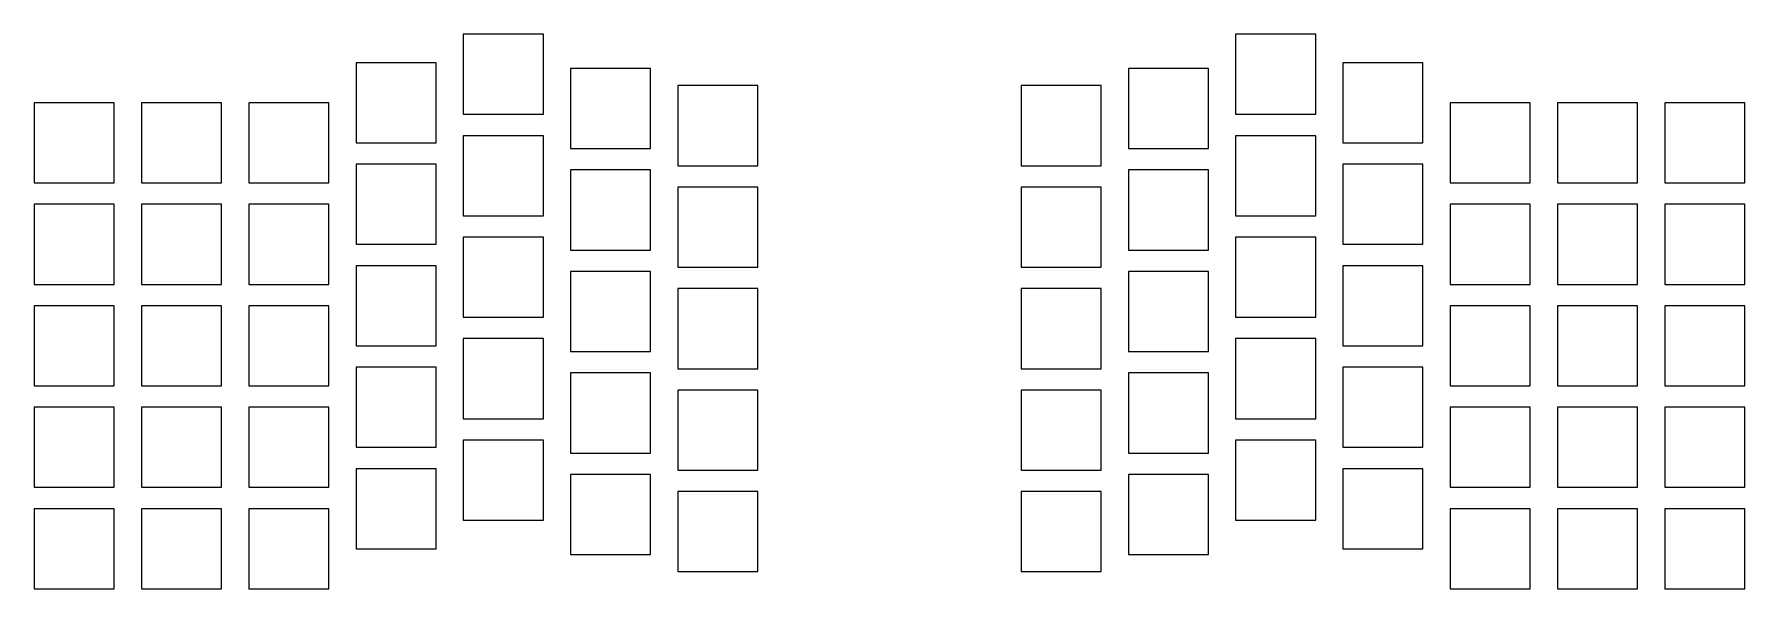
# Model space of a CAD drawing. Header units: millimetres. Extents: x 93 to 392, y -157 to -60.
import ezdxf

# ---------------------------------------------------------------- set-up
doc = ezdxf.new("R2010")
doc.units = ezdxf.units.MM

msp = doc.modelspace()

# ---------------------------------------------------------------- linework, layer by layer
for p, q in [((182, -60), (168, -60)), ((168, -60), (168, -74)), ((182, -74), (182, -60)), ((317, -60), (303, -60)), ((303, -60), (303, -74)), ((317, -74), (317, -60)), ((163.25, -65), (149.25, -65)), ((149.25, -65), (149.25, -79)), ((163.25, -79), (163.25, -65)), ((335.75, -65), (321.75, -65)), ((321.75, -65), (321.75, -79)), ((335.75, -79), (335.75, -65)), ((200.75, -66), (186.75, -66)), ((186.75, -66), (186.75, -80)), ((200.75, -80), (200.75, -66)), ((298.25, -66), (284.25, -66)), ((284.25, -66), (284.25, -80)), ((298.25, -80), (298.25, -66)), ((219.5, -69), (205.5, -69)), ((205.5, -69), (205.5, -83)), ((219.5, -83), (219.5, -69)), ((279.5, -69), (265.5, -69)), ((265.5, -69), (265.5, -83)), ((279.5, -83), (279.5, -69)), ((107, -72), (93, -72)), ((93, -72), (93, -86)), ((107, -86), (107, -72)), ((125.75, -72), (111.75, -72)), ((111.75, -72), (111.75, -86)), ((125.75, -86), (125.75, -72)), ((144.5, -72), (130.5, -72)), ((130.5, -72), (130.5, -86)), ((144.5, -86), (144.5, -72)), ((168, -74), (182, -74)), ((303, -74), (317, -74)), ((354.5, -72), (340.5, -72)), ((340.5, -72), (340.5, -86)), ((354.5, -86), (354.5, -72)), ((373.25, -72), (359.25, -72)), ((359.25, -72), (359.25, -86)), ((373.25, -86), (373.25, -72)), ((392, -72), (378, -72)), ((378, -72), (378, -86)), ((392, -86), (392, -72)), ((149.25, -79), (163.25, -79)), ((182, -77.75), (168, -77.75)), ((168, -77.75), (168, -91.75)), ((182, -91.75), (182, -77.75)), ((186.75, -80), (200.75, -80)), ((284.25, -80), (298.25, -80)), ((317, -77.75), (303, -77.75)), ((303, -77.75), (303, -91.75)), ((317, -91.75), (317, -77.75)), ((321.75, -79), (335.75, -79)), ((163.25, -82.75), (149.25, -82.75)), ((149.25, -82.75), (149.25, -96.75)), ((163.25, -96.75), (163.25, -82.75)), ((205.5, -83), (219.5, -83)), ((265.5, -83), (279.5, -83)), ((335.75, -82.75), (321.75, -82.75)), ((321.75, -82.75), (321.75, -96.75)), ((335.75, -96.75), (335.75, -82.75)), ((93, -86), (107, -86)), ((111.75, -86), (125.75, -86)), ((130.5, -86), (144.5, -86)), ((200.75, -83.75), (186.75, -83.75)), ((186.75, -83.75), (186.75, -97.75)), ((200.75, -97.75), (200.75, -83.75)), ((298.25, -83.75), (284.25, -83.75)), ((284.25, -83.75), (284.25, -97.75)), ((298.25, -97.75), (298.25, -83.75)), ((340.5, -86), (354.5, -86)), ((359.25, -86), (373.25, -86)), ((378, -86), (392, -86)), ((219.5, -86.75), (205.5, -86.75)), ((205.5, -86.75), (205.5, -100.75)), ((219.5, -100.75), (219.5, -86.75)), ((279.5, -86.75), (265.5, -86.75)), ((265.5, -86.75), (265.5, -100.75)), ((279.5, -100.75), (279.5, -86.75)), ((107, -89.75), (93, -89.75)), ((93, -89.75), (93, -103.75)), ((107, -103.75), (107, -89.75)), ((125.75, -89.75), (111.75, -89.75)), ((111.75, -89.75), (111.75, -103.75)), ((125.75, -103.75), (125.75, -89.75)), ((144.5, -89.75), (130.5, -89.75)), ((130.5, -89.75), (130.5, -103.75)), ((144.5, -103.75), (144.5, -89.75)), ((168, -91.75), (182, -91.75)), ((303, -91.75), (317, -91.75)), ((354.5, -89.75), (340.5, -89.75)), ((340.5, -89.75), (340.5, -103.75)), ((354.5, -103.75), (354.5, -89.75)), ((373.25, -89.75), (359.25, -89.75)), ((359.25, -89.75), (359.25, -103.75)), ((373.25, -103.75), (373.25, -89.75)), ((392, -89.75), (378, -89.75)), ((378, -89.75), (378, -103.75)), ((392, -103.75), (392, -89.75)), ((182, -95.5), (168, -95.5)), ((168, -95.5), (168, -109.5)), ((182, -109.5), (182, -95.5)), ((317, -95.5), (303, -95.5)), ((303, -95.5), (303, -109.5)), ((317, -109.5), (317, -95.5)), ((149.25, -96.75), (163.25, -96.75)), ((186.75, -97.75), (200.75, -97.75)), ((284.25, -97.75), (298.25, -97.75)), ((321.75, -96.75), (335.75, -96.75)), ((163.25, -100.5), (149.25, -100.5)), ((149.25, -100.5), (149.25, -114.5)), ((163.25, -114.5), (163.25, -100.5)), ((200.75, -101.5), (186.75, -101.5)), ((186.75, -101.5), (186.75, -115.5)), ((200.75, -115.5), (200.75, -101.5)), ((205.5, -100.75), (219.5, -100.75)), ((265.5, -100.75), (279.5, -100.75)), ((298.25, -101.5), (284.25, -101.5)), ((284.25, -101.5), (284.25, -115.5)), ((298.25, -115.5), (298.25, -101.5)), ((335.75, -100.5), (321.75, -100.5)), ((321.75, -100.5), (321.75, -114.5)), ((335.75, -114.5), (335.75, -100.5)), ((93, -103.75), (107, -103.75)), ((111.75, -103.75), (125.75, -103.75)), ((130.5, -103.75), (144.5, -103.75)), ((219.5, -104.5), (205.5, -104.5)), ((205.5, -104.5), (205.5, -118.5)), ((219.5, -118.5), (219.5, -104.5)), ((279.5, -104.5), (265.5, -104.5)), ((265.5, -104.5), (265.5, -118.5)), ((279.5, -118.5), (279.5, -104.5)), ((340.5, -103.75), (354.5, -103.75)), ((359.25, -103.75), (373.25, -103.75)), ((378, -103.75), (392, -103.75)), ((107, -107.5), (93, -107.5)), ((93, -107.5), (93, -121.5)), ((107, -121.5), (107, -107.5)), ((125.75, -107.5), (111.75, -107.5)), ((111.75, -107.5), (111.75, -121.5)), ((125.75, -121.5), (125.75, -107.5)), ((144.5, -107.5), (130.5, -107.5)), ((130.5, -107.5), (130.5, -121.5)), ((144.5, -121.5), (144.5, -107.5)), ((354.5, -107.5), (340.5, -107.5)), ((340.5, -107.5), (340.5, -121.5)), ((354.5, -121.5), (354.5, -107.5)), ((373.25, -107.5), (359.25, -107.5)), ((359.25, -107.5), (359.25, -121.5)), ((373.25, -121.5), (373.25, -107.5)), ((392, -107.5), (378, -107.5)), ((378, -107.5), (378, -121.5)), ((392, -121.5), (392, -107.5)), ((168, -109.5), (182, -109.5)), ((303, -109.5), (317, -109.5)), ((182, -113.25), (168, -113.25)), ((168, -113.25), (168, -127.25)), ((182, -127.25), (182, -113.25)), ((317, -113.25), (303, -113.25)), ((303, -113.25), (303, -127.25)), ((317, -127.25), (317, -113.25)), ((149.25, -114.5), (163.25, -114.5)), ((186.75, -115.5), (200.75, -115.5)), ((284.25, -115.5), (298.25, -115.5)), ((321.75, -114.5), (335.75, -114.5)), ((163.25, -118.25), (149.25, -118.25)), ((149.25, -118.25), (149.25, -132.25)), ((163.25, -132.25), (163.25, -118.25)), ((200.75, -119.25), (186.75, -119.25)), ((186.75, -119.25), (186.75, -133.25)), ((200.75, -133.25), (200.75, -119.25)), ((205.5, -118.5), (219.5, -118.5)), ((265.5, -118.5), (279.5, -118.5)), ((298.25, -119.25), (284.25, -119.25)), ((284.25, -119.25), (284.25, -133.25)), ((298.25, -133.25), (298.25, -119.25)), ((335.75, -118.25), (321.75, -118.25)), ((321.75, -118.25), (321.75, -132.25)), ((335.75, -132.25), (335.75, -118.25)), ((93, -121.5), (107, -121.5)), ((111.75, -121.5), (125.75, -121.5)), ((130.5, -121.5), (144.5, -121.5)), ((219.5, -122.25), (205.5, -122.25)), ((205.5, -122.25), (205.5, -136.25)), ((219.5, -136.25), (219.5, -122.25)), ((279.5, -122.25), (265.5, -122.25)), ((265.5, -122.25), (265.5, -136.25)), ((279.5, -136.25), (279.5, -122.25)), ((340.5, -121.5), (354.5, -121.5)), ((359.25, -121.5), (373.25, -121.5)), ((378, -121.5), (392, -121.5)), ((107, -125.25), (93, -125.25)), ((93, -125.25), (93, -139.25)), ((107, -139.25), (107, -125.25)), ((125.75, -125.25), (111.75, -125.25)), ((111.75, -125.25), (111.75, -139.25)), ((125.75, -139.25), (125.75, -125.25)), ((144.5, -125.25), (130.5, -125.25)), ((130.5, -125.25), (130.5, -139.25)), ((144.5, -139.25), (144.5, -125.25)), ((354.5, -125.25), (340.5, -125.25)), ((340.5, -125.25), (340.5, -139.25)), ((354.5, -139.25), (354.5, -125.25)), ((373.25, -125.25), (359.25, -125.25)), ((359.25, -125.25), (359.25, -139.25)), ((373.25, -139.25), (373.25, -125.25)), ((392, -125.25), (378, -125.25)), ((378, -125.25), (378, -139.25)), ((392, -139.25), (392, -125.25)), ((168, -127.25), (182, -127.25)), ((303, -127.25), (317, -127.25)), ((182, -131), (168, -131)), ((168, -131), (168, -145)), ((182, -145), (182, -131)), ((317, -131), (303, -131)), ((303, -131), (303, -145)), ((317, -145), (317, -131)), ((149.25, -132.25), (163.25, -132.25)), ((186.75, -133.25), (200.75, -133.25)), ((284.25, -133.25), (298.25, -133.25)), ((321.75, -132.25), (335.75, -132.25)), ((163.25, -136), (149.25, -136)), ((149.25, -136), (149.25, -150)), ((163.25, -150), (163.25, -136)), ((200.75, -137), (186.75, -137)), ((186.75, -137), (186.75, -151)), ((200.75, -151), (200.75, -137)), ((205.5, -136.25), (219.5, -136.25)), ((265.5, -136.25), (279.5, -136.25)), ((298.25, -137), (284.25, -137)), ((284.25, -137), (284.25, -151)), ((298.25, -151), (298.25, -137)), ((335.75, -136), (321.75, -136)), ((321.75, -136), (321.75, -150)), ((335.75, -150), (335.75, -136)), ((93, -139.25), (107, -139.25)), ((111.75, -139.25), (125.75, -139.25)), ((130.5, -139.25), (144.5, -139.25)), ((219.5, -140), (205.5, -140)), ((205.5, -140), (205.5, -154)), ((219.5, -154), (219.5, -140)), ((279.5, -140), (265.5, -140)), ((265.5, -140), (265.5, -154)), ((279.5, -154), (279.5, -140)), ((340.5, -139.25), (354.5, -139.25)), ((359.25, -139.25), (373.25, -139.25)), ((378, -139.25), (392, -139.25)), ((107, -143), (93, -143)), ((93, -143), (93, -157)), ((107, -157), (107, -143)), ((125.75, -143), (111.75, -143)), ((111.75, -143), (111.75, -157)), ((125.75, -157), (125.75, -143)), ((144.5, -143), (130.5, -143)), ((130.5, -143), (130.5, -157)), ((144.5, -157), (144.5, -143)), ((354.5, -143), (340.5, -143)), ((340.5, -143), (340.5, -157)), ((354.5, -157), (354.5, -143)), ((373.25, -143), (359.25, -143)), ((359.25, -143), (359.25, -157)), ((373.25, -157), (373.25, -143)), ((392, -143), (378, -143)), ((378, -143), (378, -157)), ((392, -157), (392, -143)), ((168, -145), (182, -145)), ((303, -145), (317, -145)), ((149.25, -150), (163.25, -150)), ((186.75, -151), (200.75, -151)), ((284.25, -151), (298.25, -151)), ((321.75, -150), (335.75, -150)), ((205.5, -154), (219.5, -154)), ((265.5, -154), (279.5, -154)), ((93, -157), (107, -157)), ((111.75, -157), (125.75, -157)), ((130.5, -157), (144.5, -157)), ((340.5, -157), (354.5, -157)), ((359.25, -157), (373.25, -157)), ((378, -157), (392, -157))]:
    msp.add_line(p, q)

doc.saveas('drawing.dxf')
